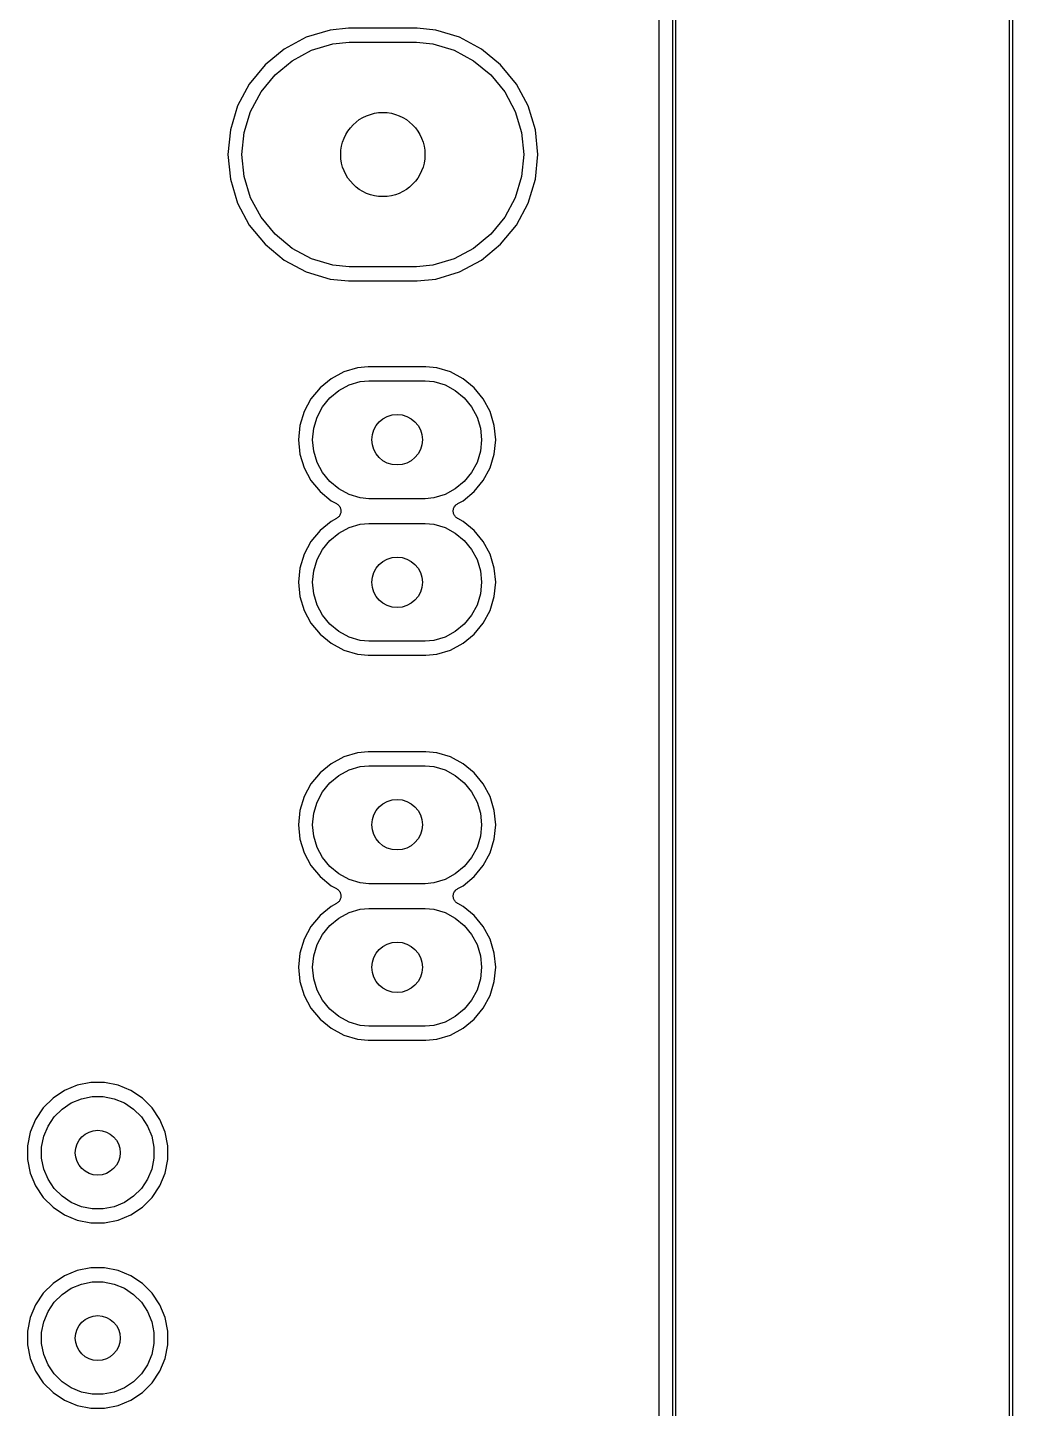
# Model space of a CAD drawing. Extents: x 44 to 126, y -146 to -44.
# Drawn here: x 108.48 to 126.03, y -132.06 to -107.47 of the extents above; entities that cross this region are included whole.
import ezdxf

# ---------------------------------------------------------------- set-up
doc = ezdxf.new("R2010")
doc.units = 0
doc.layers.add('BLACK', color=7, linetype='CONTINUOUS')

msp = doc.modelspace()

# ---------------------------------------------------------------- linework, layer by layer
at = {"layer": 'BLACK', "linetype": 'CONTINUOUS'}
for p, q in [((125.975, -145.975), (125.975, -44.025)), ((126.025, -44.0012), (126.025, -145.999)), ((119.975, -139.975), (119.975, -50.025)), ((120.025, -50.0012), (120.025, -139.999)), ((119.725, -50.425), (119.725, -139.575)), ((114.197, -107.478), (113.867, -107.511)), ((115.419, -107.478), (114.197, -107.478)), ((115.749, -107.511), (115.419, -107.478)), ((113.443, -107.639), (113.052, -107.848)), ((113.867, -107.511), (113.443, -107.639)), ((113.916, -107.757), (114.21, -107.728)), ((114.21, -107.728), (115.406, -107.728)), ((115.406, -107.728), (115.7, -107.757)), ((116.173, -107.639), (115.749, -107.511)), ((116.564, -107.848), (116.173, -107.639)), ((113.052, -107.848), (112.709, -108.129)), ((113.191, -108.057), (113.539, -107.871)), ((113.539, -107.871), (113.916, -107.757)), ((115.7, -107.757), (116.077, -107.871)), ((116.077, -107.871), (116.425, -108.057)), ((116.907, -108.129), (116.564, -107.848)), ((112.709, -108.129), (112.428, -108.472)), ((112.887, -108.307), (113.191, -108.057)), ((116.425, -108.057), (116.729, -108.307)), ((117.188, -108.472), (116.907, -108.129)), ((112.637, -108.611), (112.887, -108.307)), ((116.729, -108.307), (116.979, -108.611)), ((112.428, -108.472), (112.219, -108.863)), ((112.451, -108.959), (112.637, -108.611)), ((116.979, -108.611), (117.165, -108.959)), ((117.397, -108.863), (117.188, -108.472)), ((112.219, -108.863), (112.091, -109.287)), ((117.525, -109.287), (117.397, -108.863)), ((112.337, -109.336), (112.451, -108.959)), ((117.165, -108.959), (117.279, -109.336)), ((112.091, -109.287), (112.047, -109.728)), ((112.298, -109.728), (112.337, -109.336)), ((117.279, -109.336), (117.318, -109.728)), ((117.569, -109.728), (117.525, -109.287)), ((112.047, -109.728), (112.091, -110.169)), ((112.337, -110.12), (112.298, -109.728)), ((117.318, -109.728), (117.279, -110.12)), ((117.525, -110.169), (117.569, -109.728)), ((112.091, -110.169), (112.219, -110.593)), ((112.451, -110.497), (112.337, -110.12)), ((117.279, -110.12), (117.165, -110.497)), ((117.397, -110.593), (117.525, -110.169)), ((112.219, -110.593), (112.428, -110.984)), ((112.637, -110.845), (112.451, -110.497)), ((117.165, -110.497), (116.979, -110.845)), ((117.188, -110.984), (117.397, -110.593)), ((112.887, -111.149), (112.637, -110.845)), ((116.979, -110.845), (116.729, -111.149)), ((112.428, -110.984), (112.709, -111.327)), ((113.191, -111.399), (112.887, -111.149)), ((116.729, -111.149), (116.425, -111.399)), ((116.907, -111.327), (117.188, -110.984)), ((112.709, -111.327), (113.052, -111.608)), ((113.539, -111.585), (113.191, -111.399)), ((116.425, -111.399), (116.077, -111.585)), ((116.564, -111.608), (116.907, -111.327)), ((113.052, -111.608), (113.443, -111.817)), ((113.916, -111.699), (113.539, -111.585)), ((116.077, -111.585), (115.7, -111.699)), ((116.173, -111.817), (116.564, -111.608)), ((113.443, -111.817), (113.867, -111.945)), ((114.21, -111.728), (113.916, -111.699)), ((115.406, -111.728), (114.21, -111.728)), ((115.7, -111.699), (115.406, -111.728)), ((115.749, -111.945), (116.173, -111.817)), ((113.867, -111.945), (114.197, -111.978)), ((114.197, -111.978), (115.419, -111.978)), ((115.419, -111.978), (115.749, -111.945)), ((114.112, -113.601), (113.886, -113.722)), ((114.357, -113.527), (114.112, -113.601)), ((114.548, -113.508), (114.357, -113.527)), ((115.576, -113.508), (114.548, -113.508)), ((115.767, -113.527), (115.576, -113.508)), ((116.012, -113.601), (115.767, -113.527)), ((116.238, -113.722), (116.012, -113.601)), ((113.886, -113.722), (113.688, -113.884)), ((114.026, -113.931), (114.208, -113.833)), ((114.208, -113.833), (114.406, -113.773)), ((114.406, -113.773), (114.56, -113.758)), ((114.56, -113.758), (115.564, -113.758)), ((115.564, -113.758), (115.718, -113.773)), ((115.718, -113.773), (115.916, -113.833)), ((115.916, -113.833), (116.098, -113.931)), ((116.436, -113.884), (116.238, -113.722)), ((113.526, -114.082), (113.405, -114.308)), ((113.688, -113.884), (113.526, -114.082)), ((113.735, -114.222), (113.866, -114.062)), ((113.866, -114.062), (114.026, -113.931)), ((116.098, -113.931), (116.258, -114.062)), ((116.258, -114.062), (116.389, -114.222)), ((116.598, -114.082), (116.436, -113.884)), ((116.719, -114.308), (116.598, -114.082)), ((113.405, -114.308), (113.331, -114.553)), ((113.637, -114.404), (113.735, -114.222)), ((116.389, -114.222), (116.487, -114.404)), ((116.793, -114.553), (116.719, -114.308)), ((113.331, -114.553), (113.306, -114.808)), ((113.557, -114.808), (113.577, -114.602)), ((113.577, -114.602), (113.637, -114.404)), ((116.487, -114.404), (116.547, -114.602)), ((116.547, -114.602), (116.567, -114.808)), ((116.818, -114.808), (116.793, -114.553)), ((113.306, -114.808), (113.331, -115.063)), ((113.577, -115.014), (113.557, -114.808)), ((116.567, -114.808), (116.547, -115.014)), ((116.793, -115.063), (116.818, -114.808)), ((113.331, -115.063), (113.405, -115.308)), ((113.637, -115.212), (113.577, -115.014)), ((116.547, -115.014), (116.487, -115.212)), ((116.719, -115.308), (116.793, -115.063)), ((113.405, -115.308), (113.526, -115.534)), ((113.735, -115.394), (113.637, -115.212)), ((116.487, -115.212), (116.389, -115.394)), ((116.598, -115.534), (116.719, -115.308)), ((113.526, -115.534), (113.688, -115.732)), ((113.866, -115.554), (113.735, -115.394)), ((114.026, -115.685), (113.866, -115.554)), ((116.258, -115.554), (116.098, -115.685)), ((116.389, -115.394), (116.258, -115.554)), ((116.436, -115.732), (116.598, -115.534)), ((113.688, -115.732), (113.886, -115.894)), ((114.208, -115.783), (114.026, -115.685)), ((114.406, -115.843), (114.208, -115.783)), ((114.56, -115.858), (114.406, -115.843)), ((115.718, -115.843), (115.564, -115.858)), ((115.916, -115.783), (115.718, -115.843)), ((116.098, -115.685), (115.916, -115.783)), ((116.238, -115.894), (116.436, -115.732)), ((113.886, -115.894), (113.983, -115.946)), ((113.983, -115.946), (113.984, -115.946)), ((113.984, -115.946), (113.984, -115.946)), ((113.984, -115.946), (113.984, -115.946)), ((113.984, -115.946), (113.985, -115.947)), ((113.985, -115.947), (113.996, -115.955)), ((113.996, -115.955), (114.008, -115.963)), ((114.008, -115.963), (114.008, -115.963)), ((114.008, -115.963), (114.009, -115.963)), ((114.009, -115.963), (114.019, -115.974)), ((114.019, -115.974), (114.029, -115.984)), ((114.029, -115.984), (114.029, -115.984)), ((114.029, -115.984), (114.029, -115.984)), ((114.029, -115.984), (114.037, -115.996)), ((114.037, -115.996), (114.045, -116.008)), ((114.045, -116.008), (114.045, -116.009)), ((114.045, -116.009), (114.045, -116.009)), ((114.045, -116.009), (114.05, -116.022)), ((114.05, -116.022), (114.056, -116.035)), ((114.056, -116.035), (114.056, -116.036)), ((114.056, -116.036), (114.056, -116.036)), ((114.056, -116.036), (114.059, -116.05)), ((114.059, -116.05), (114.061, -116.064)), ((114.061, -116.064), (114.061, -116.064)), ((114.061, -116.064), (114.061, -116.065)), ((114.061, -116.065), (114.061, -116.079)), ((114.061, -116.079), (114.061, -116.093)), ((115.564, -115.858), (114.56, -115.858)), ((116.063, -116.062), (116.066, -116.048)), ((116.063, -116.063), (116.063, -116.062)), ((116.063, -116.062), (116.063, -116.062)), ((116.063, -116.077), (116.063, -116.063)), ((116.063, -116.091), (116.063, -116.077)), ((116.066, -116.048), (116.069, -116.034)), ((116.069, -116.033), (116.074, -116.02)), ((116.069, -116.034), (116.069, -116.033)), ((116.069, -116.034), (116.069, -116.034)), ((116.074, -116.02), (116.08, -116.007)), ((116.08, -116.006), (116.088, -115.995)), ((116.08, -116.007), (116.08, -116.006)), ((116.08, -116.007), (116.08, -116.007)), ((116.088, -115.995), (116.096, -115.983)), ((116.096, -115.983), (116.096, -115.982)), ((116.096, -115.982), (116.097, -115.982)), ((116.097, -115.982), (116.107, -115.972)), ((116.107, -115.972), (116.117, -115.962)), ((116.117, -115.962), (116.129, -115.954)), ((116.117, -115.962), (116.117, -115.962)), ((116.117, -115.962), (116.117, -115.962)), ((116.129, -115.954), (116.141, -115.946)), ((116.141, -115.946), (116.238, -115.894)), ((113.886, -116.262), (113.688, -116.424)), ((113.983, -116.21), (113.886, -116.262)), ((113.995, -116.202), (113.983, -116.21)), ((114.007, -116.194), (113.995, -116.202)), ((114.017, -116.184), (114.007, -116.194)), ((114.007, -116.194), (114.007, -116.194)), ((114.007, -116.194), (114.007, -116.194)), ((114.027, -116.174), (114.017, -116.184)), ((114.028, -116.174), (114.027, -116.174)), ((114.036, -116.161), (114.028, -116.173)), ((114.028, -116.173), (114.028, -116.174)), ((114.044, -116.15), (114.036, -116.161)), ((114.05, -116.136), (114.044, -116.149)), ((114.044, -116.149), (114.044, -116.149)), ((114.044, -116.149), (114.044, -116.15)), ((114.055, -116.123), (114.05, -116.136)), ((114.058, -116.108), (114.055, -116.122)), ((114.055, -116.122), (114.055, -116.122)), ((114.055, -116.122), (114.055, -116.123)), ((114.061, -116.094), (114.058, -116.108)), ((114.061, -116.093), (114.061, -116.094)), ((114.061, -116.094), (114.061, -116.094)), ((114.208, -116.373), (114.406, -116.313)), ((114.406, -116.313), (114.56, -116.298)), ((114.56, -116.298), (115.564, -116.298)), ((115.564, -116.298), (115.718, -116.313)), ((115.718, -116.313), (115.916, -116.373)), ((116.063, -116.092), (116.063, -116.091)), ((116.065, -116.106), (116.063, -116.092)), ((116.063, -116.092), (116.063, -116.092)), ((116.068, -116.12), (116.065, -116.106)), ((116.068, -116.121), (116.068, -116.12)), ((116.068, -116.12), (116.068, -116.12)), ((116.074, -116.134), (116.068, -116.121)), ((116.079, -116.147), (116.074, -116.134)), ((116.079, -116.148), (116.079, -116.147)), ((116.079, -116.147), (116.079, -116.147)), ((116.087, -116.16), (116.079, -116.148)), ((116.095, -116.172), (116.087, -116.16)), ((116.105, -116.182), (116.095, -116.172)), ((116.095, -116.172), (116.095, -116.172)), ((116.095, -116.172), (116.095, -116.172)), ((116.115, -116.193), (116.105, -116.182)), ((116.116, -116.193), (116.115, -116.193)), ((116.128, -116.201), (116.116, -116.193)), ((116.116, -116.193), (116.116, -116.193)), ((116.139, -116.209), (116.128, -116.201)), ((116.14, -116.21), (116.139, -116.209)), ((116.141, -116.21), (116.14, -116.21)), ((116.14, -116.21), (116.14, -116.21)), ((116.14, -116.21), (116.14, -116.21)), ((116.238, -116.262), (116.141, -116.21)), ((116.436, -116.424), (116.238, -116.262)), ((113.688, -116.424), (113.526, -116.622)), ((113.866, -116.602), (114.026, -116.471)), ((114.026, -116.471), (114.208, -116.373)), ((115.916, -116.373), (116.098, -116.471)), ((116.098, -116.471), (116.258, -116.602)), ((116.598, -116.622), (116.436, -116.424)), ((113.526, -116.622), (113.405, -116.848)), ((113.637, -116.944), (113.735, -116.762)), ((113.735, -116.762), (113.866, -116.602)), ((116.258, -116.602), (116.389, -116.762)), ((116.389, -116.762), (116.487, -116.944)), ((116.719, -116.848), (116.598, -116.622)), ((113.405, -116.848), (113.331, -117.093)), ((113.577, -117.142), (113.637, -116.944)), ((116.487, -116.944), (116.547, -117.142)), ((116.793, -117.093), (116.719, -116.848)), ((113.331, -117.093), (113.306, -117.348)), ((113.557, -117.348), (113.577, -117.142)), ((116.547, -117.142), (116.567, -117.348)), ((116.818, -117.348), (116.793, -117.093)), ((113.306, -117.348), (113.331, -117.603)), ((113.577, -117.554), (113.557, -117.348)), ((113.637, -117.752), (113.577, -117.554)), ((116.547, -117.554), (116.487, -117.752)), ((116.567, -117.348), (116.547, -117.554)), ((116.793, -117.603), (116.818, -117.348)), ((113.331, -117.603), (113.405, -117.848)), ((113.735, -117.934), (113.637, -117.752)), ((116.487, -117.752), (116.389, -117.934)), ((116.719, -117.848), (116.793, -117.603)), ((113.405, -117.848), (113.526, -118.074)), ((113.866, -118.094), (113.735, -117.934)), ((116.389, -117.934), (116.258, -118.094)), ((116.598, -118.074), (116.719, -117.848)), ((113.526, -118.074), (113.688, -118.272)), ((113.688, -118.272), (113.886, -118.434)), ((114.026, -118.225), (113.866, -118.094)), ((114.208, -118.323), (114.026, -118.225)), ((116.098, -118.225), (115.916, -118.323)), ((116.258, -118.094), (116.098, -118.225)), ((116.238, -118.434), (116.436, -118.272)), ((116.436, -118.272), (116.598, -118.074)), ((113.886, -118.434), (114.112, -118.555)), ((114.406, -118.383), (114.208, -118.323)), ((114.56, -118.398), (114.406, -118.383)), ((115.564, -118.398), (114.56, -118.398)), ((115.718, -118.383), (115.564, -118.398)), ((115.916, -118.323), (115.718, -118.383)), ((116.012, -118.555), (116.238, -118.434)), ((114.112, -118.555), (114.357, -118.629)), ((114.357, -118.629), (114.548, -118.648)), ((114.548, -118.648), (115.576, -118.648)), ((115.576, -118.648), (115.767, -118.629)), ((115.767, -118.629), (116.012, -118.555)), ((114.112, -120.459), (113.886, -120.58)), ((114.357, -120.385), (114.112, -120.459)), ((114.548, -120.366), (114.357, -120.385)), ((115.576, -120.366), (114.548, -120.366)), ((115.767, -120.385), (115.576, -120.366)), ((116.012, -120.459), (115.767, -120.385)), ((116.238, -120.58), (116.012, -120.459)), ((113.688, -120.742), (113.526, -120.94)), ((113.886, -120.58), (113.688, -120.742)), ((114.026, -120.789), (114.208, -120.691)), ((114.208, -120.691), (114.406, -120.631)), ((114.406, -120.631), (114.56, -120.616)), ((114.56, -120.616), (115.564, -120.616)), ((115.564, -120.616), (115.718, -120.631)), ((115.718, -120.631), (115.916, -120.691)), ((115.916, -120.691), (116.098, -120.789)), ((116.436, -120.742), (116.238, -120.58)), ((116.598, -120.94), (116.436, -120.742)), ((113.526, -120.94), (113.405, -121.166)), ((113.735, -121.08), (113.866, -120.92)), ((113.866, -120.92), (114.026, -120.789)), ((116.098, -120.789), (116.258, -120.92)), ((116.258, -120.92), (116.389, -121.08)), ((116.719, -121.166), (116.598, -120.94)), ((113.405, -121.166), (113.331, -121.411)), ((113.637, -121.262), (113.735, -121.08)), ((116.389, -121.08), (116.487, -121.262)), ((116.793, -121.411), (116.719, -121.166)), ((113.331, -121.411), (113.306, -121.666)), ((113.557, -121.666), (113.577, -121.46)), ((113.577, -121.46), (113.637, -121.262)), ((116.487, -121.262), (116.547, -121.46)), ((116.547, -121.46), (116.567, -121.666)), ((116.818, -121.666), (116.793, -121.411)), ((113.306, -121.666), (113.331, -121.921)), ((113.577, -121.872), (113.557, -121.666)), ((116.567, -121.666), (116.547, -121.872)), ((116.793, -121.921), (116.818, -121.666)), ((113.331, -121.921), (113.405, -122.166)), ((113.637, -122.07), (113.577, -121.872)), ((116.547, -121.872), (116.487, -122.07)), ((116.719, -122.166), (116.793, -121.921)), ((113.405, -122.166), (113.526, -122.392)), ((113.735, -122.252), (113.637, -122.07)), ((116.487, -122.07), (116.389, -122.252)), ((116.598, -122.392), (116.719, -122.166)), ((113.526, -122.392), (113.688, -122.59)), ((113.866, -122.412), (113.735, -122.252)), ((114.026, -122.543), (113.866, -122.412)), ((116.258, -122.412), (116.098, -122.543)), ((116.389, -122.252), (116.258, -122.412)), ((116.436, -122.59), (116.598, -122.392)), ((113.688, -122.59), (113.886, -122.752)), ((114.208, -122.641), (114.026, -122.543)), ((114.406, -122.701), (114.208, -122.641)), ((114.56, -122.716), (114.406, -122.701)), ((115.564, -122.716), (114.56, -122.716)), ((115.718, -122.701), (115.564, -122.716)), ((115.916, -122.641), (115.718, -122.701)), ((116.098, -122.543), (115.916, -122.641)), ((116.238, -122.752), (116.436, -122.59)), ((113.886, -122.752), (113.983, -122.804)), ((113.983, -122.804), (113.984, -122.804)), ((113.984, -122.804), (113.984, -122.804)), ((113.984, -122.804), (113.984, -122.804)), ((113.984, -122.804), (113.985, -122.805)), ((113.985, -122.805), (113.996, -122.813)), ((113.996, -122.813), (114.008, -122.821)), ((114.008, -122.821), (114.008, -122.821)), ((114.008, -122.821), (114.009, -122.821)), ((114.009, -122.821), (114.019, -122.832)), ((114.019, -122.832), (114.029, -122.842)), ((114.029, -122.842), (114.029, -122.842)), ((114.029, -122.842), (114.029, -122.842)), ((114.029, -122.842), (114.037, -122.854)), ((114.037, -122.854), (114.045, -122.866)), ((114.045, -122.866), (114.045, -122.867)), ((114.045, -122.867), (114.045, -122.867)), ((114.045, -122.867), (114.05, -122.88)), ((114.05, -122.88), (114.056, -122.893)), ((114.058, -122.966), (114.055, -122.98)), ((114.056, -122.893), (114.056, -122.894)), ((114.056, -122.894), (114.056, -122.894)), ((114.056, -122.894), (114.059, -122.908)), ((114.061, -122.952), (114.058, -122.966)), ((114.059, -122.908), (114.061, -122.922)), ((114.061, -122.922), (114.061, -122.922)), ((114.061, -122.922), (114.061, -122.923)), ((114.061, -122.923), (114.061, -122.937)), ((114.061, -122.937), (114.061, -122.951)), ((114.061, -122.951), (114.061, -122.952)), ((114.061, -122.952), (114.061, -122.952)), ((116.063, -122.92), (116.066, -122.906)), ((116.063, -122.921), (116.063, -122.92)), ((116.063, -122.92), (116.063, -122.92)), ((116.063, -122.935), (116.063, -122.921)), ((116.063, -122.949), (116.063, -122.935)), ((116.063, -122.95), (116.063, -122.949)), ((116.065, -122.964), (116.063, -122.95)), ((116.063, -122.95), (116.063, -122.95)), ((116.068, -122.978), (116.065, -122.964)), ((116.066, -122.906), (116.069, -122.892)), ((116.069, -122.891), (116.074, -122.878)), ((116.069, -122.892), (116.069, -122.891)), ((116.069, -122.892), (116.069, -122.892)), ((116.074, -122.878), (116.08, -122.865)), ((116.08, -122.864), (116.088, -122.853)), ((116.08, -122.865), (116.08, -122.864)), ((116.08, -122.865), (116.08, -122.865)), ((116.088, -122.853), (116.096, -122.841)), ((116.096, -122.841), (116.096, -122.84)), ((116.096, -122.84), (116.097, -122.84)), ((116.097, -122.84), (116.107, -122.83)), ((116.107, -122.83), (116.117, -122.82)), ((116.117, -122.82), (116.129, -122.812)), ((116.117, -122.82), (116.117, -122.82)), ((116.117, -122.82), (116.117, -122.82)), ((116.129, -122.812), (116.141, -122.804)), ((116.141, -122.804), (116.238, -122.752)), ((113.886, -123.12), (113.688, -123.282)), ((113.983, -123.068), (113.886, -123.12)), ((113.995, -123.06), (113.983, -123.068)), ((114.007, -123.052), (113.995, -123.06)), ((114.017, -123.042), (114.007, -123.052)), ((114.007, -123.052), (114.007, -123.052)), ((114.007, -123.052), (114.007, -123.052)), ((114.027, -123.032), (114.017, -123.042)), ((114.028, -123.032), (114.027, -123.032)), ((114.036, -123.019), (114.028, -123.031)), ((114.028, -123.031), (114.028, -123.032)), ((114.044, -123.008), (114.036, -123.019)), ((114.05, -122.994), (114.044, -123.007)), ((114.044, -123.007), (114.044, -123.007)), ((114.044, -123.007), (114.044, -123.008)), ((114.055, -122.981), (114.05, -122.994)), ((114.055, -122.98), (114.055, -122.98)), ((114.055, -122.98), (114.055, -122.981)), ((114.208, -123.231), (114.406, -123.171)), ((114.406, -123.171), (114.56, -123.156)), ((114.56, -123.156), (115.564, -123.156)), ((115.564, -123.156), (115.718, -123.171)), ((115.718, -123.171), (115.916, -123.231)), ((116.068, -122.979), (116.068, -122.978)), ((116.068, -122.978), (116.068, -122.978)), ((116.074, -122.992), (116.068, -122.979)), ((116.079, -123.005), (116.074, -122.992)), ((116.079, -123.006), (116.079, -123.005)), ((116.079, -123.005), (116.079, -123.005)), ((116.087, -123.018), (116.079, -123.006)), ((116.095, -123.03), (116.087, -123.018)), ((116.105, -123.04), (116.095, -123.03)), ((116.095, -123.03), (116.095, -123.03)), ((116.095, -123.03), (116.095, -123.03)), ((116.115, -123.051), (116.105, -123.04)), ((116.116, -123.051), (116.115, -123.051)), ((116.128, -123.059), (116.116, -123.051)), ((116.116, -123.051), (116.116, -123.051)), ((116.139, -123.067), (116.128, -123.059)), ((116.14, -123.068), (116.139, -123.067)), ((116.141, -123.068), (116.14, -123.068)), ((116.14, -123.068), (116.14, -123.068)), ((116.14, -123.068), (116.14, -123.068)), ((116.238, -123.12), (116.141, -123.068)), ((116.436, -123.282), (116.238, -123.12)), ((113.688, -123.282), (113.526, -123.48)), ((113.735, -123.62), (113.866, -123.46)), ((113.866, -123.46), (114.026, -123.329)), ((114.026, -123.329), (114.208, -123.231)), ((115.916, -123.231), (116.098, -123.329)), ((116.098, -123.329), (116.258, -123.46)), ((116.258, -123.46), (116.389, -123.62)), ((116.598, -123.48), (116.436, -123.282)), ((113.405, -123.706), (113.331, -123.951)), ((113.526, -123.48), (113.405, -123.706)), ((113.637, -123.802), (113.735, -123.62)), ((116.389, -123.62), (116.487, -123.802)), ((116.719, -123.706), (116.598, -123.48)), ((116.793, -123.951), (116.719, -123.706)), ((113.331, -123.951), (113.306, -124.206)), ((113.577, -124), (113.637, -123.802)), ((116.487, -123.802), (116.547, -124)), ((116.818, -124.206), (116.793, -123.951)), ((113.306, -124.206), (113.331, -124.461)), ((113.557, -124.206), (113.577, -124)), ((113.577, -124.412), (113.557, -124.206)), ((116.547, -124), (116.567, -124.206)), ((116.567, -124.206), (116.547, -124.412)), ((116.793, -124.461), (116.818, -124.206)), ((113.637, -124.61), (113.577, -124.412)), ((116.547, -124.412), (116.487, -124.61)), ((113.331, -124.461), (113.405, -124.706)), ((113.735, -124.792), (113.637, -124.61)), ((116.487, -124.61), (116.389, -124.792)), ((116.719, -124.706), (116.793, -124.461)), ((113.405, -124.706), (113.526, -124.932)), ((113.526, -124.932), (113.688, -125.13)), ((113.866, -124.952), (113.735, -124.792)), ((116.389, -124.792), (116.258, -124.952)), ((116.436, -125.13), (116.598, -124.932)), ((116.598, -124.932), (116.719, -124.706)), ((113.688, -125.13), (113.886, -125.292)), ((114.026, -125.083), (113.866, -124.952)), ((114.208, -125.181), (114.026, -125.083)), ((114.406, -125.241), (114.208, -125.181)), ((115.916, -125.181), (115.718, -125.241)), ((116.098, -125.083), (115.916, -125.181)), ((116.258, -124.952), (116.098, -125.083)), ((116.238, -125.292), (116.436, -125.13)), ((113.886, -125.292), (114.112, -125.413)), ((114.112, -125.413), (114.357, -125.487)), ((114.56, -125.256), (114.406, -125.241)), ((115.564, -125.256), (114.56, -125.256)), ((115.718, -125.241), (115.564, -125.256)), ((115.767, -125.487), (116.012, -125.413)), ((116.012, -125.413), (116.238, -125.292)), ((114.357, -125.487), (114.548, -125.506)), ((114.548, -125.506), (115.576, -125.506)), ((115.576, -125.506), (115.767, -125.487)), ((109.136, -126.4), (108.931, -126.537)), ((109.363, -126.306), (109.136, -126.4)), ((109.605, -126.258), (109.363, -126.306)), ((109.851, -126.258), (109.605, -126.258)), ((110.093, -126.306), (109.851, -126.258)), ((110.32, -126.4), (110.093, -126.306)), ((110.525, -126.537), (110.32, -126.4)), ((108.931, -126.537), (108.757, -126.711)), ((109.091, -126.731), (109.254, -126.622)), ((109.254, -126.622), (109.436, -126.546)), ((109.436, -126.546), (109.63, -126.508)), ((109.63, -126.508), (109.826, -126.508)), ((109.826, -126.508), (110.02, -126.546)), ((110.02, -126.546), (110.202, -126.622)), ((110.202, -126.622), (110.365, -126.731)), ((110.699, -126.711), (110.525, -126.537)), ((108.757, -126.711), (108.62, -126.916)), ((108.842, -127.034), (108.951, -126.871)), ((108.951, -126.871), (109.091, -126.731)), ((110.365, -126.731), (110.505, -126.871)), ((110.505, -126.871), (110.614, -127.034)), ((110.836, -126.916), (110.699, -126.711)), ((108.526, -127.143), (108.478, -127.385)), ((108.62, -126.916), (108.526, -127.143)), ((108.766, -127.216), (108.842, -127.034)), ((110.614, -127.034), (110.69, -127.216)), ((110.93, -127.143), (110.836, -126.916)), ((110.978, -127.385), (110.93, -127.143)), ((108.478, -127.385), (108.478, -127.631)), ((108.728, -127.41), (108.766, -127.216)), ((110.69, -127.216), (110.728, -127.41)), ((110.978, -127.631), (110.978, -127.385)), ((108.478, -127.631), (108.526, -127.873)), ((108.728, -127.606), (108.728, -127.41)), ((108.766, -127.8), (108.728, -127.606)), ((110.728, -127.606), (110.69, -127.8)), ((110.728, -127.41), (110.728, -127.606)), ((110.93, -127.873), (110.978, -127.631)), ((108.526, -127.873), (108.62, -128.1)), ((108.842, -127.982), (108.766, -127.8)), ((110.69, -127.8), (110.614, -127.982)), ((110.836, -128.1), (110.93, -127.873)), ((108.62, -128.1), (108.757, -128.305)), ((108.951, -128.145), (108.842, -127.982)), ((110.614, -127.982), (110.505, -128.145)), ((110.699, -128.305), (110.836, -128.1)), ((108.757, -128.305), (108.931, -128.479)), ((109.091, -128.285), (108.951, -128.145)), ((109.254, -128.394), (109.091, -128.285)), ((110.365, -128.285), (110.202, -128.394)), ((110.505, -128.145), (110.365, -128.285)), ((110.525, -128.479), (110.699, -128.305)), ((108.931, -128.479), (109.136, -128.616)), ((109.136, -128.616), (109.363, -128.71)), ((109.436, -128.47), (109.254, -128.394)), ((109.63, -128.508), (109.436, -128.47)), ((109.826, -128.508), (109.63, -128.508)), ((110.02, -128.47), (109.826, -128.508)), ((110.202, -128.394), (110.02, -128.47)), ((110.093, -128.71), (110.32, -128.616)), ((110.32, -128.616), (110.525, -128.479)), ((109.363, -128.71), (109.605, -128.758)), ((109.605, -128.758), (109.851, -128.758)), ((109.851, -128.758), (110.093, -128.71)), ((109.363, -129.608), (109.136, -129.702)), ((109.605, -129.56), (109.363, -129.608)), ((109.851, -129.56), (109.605, -129.56)), ((110.093, -129.608), (109.851, -129.56)), ((110.32, -129.702), (110.093, -129.608)), ((108.931, -129.839), (108.757, -130.013)), ((109.136, -129.702), (108.931, -129.839)), ((109.254, -129.924), (109.436, -129.848)), ((109.436, -129.848), (109.63, -129.81)), ((109.63, -129.81), (109.826, -129.81)), ((109.826, -129.81), (110.02, -129.848)), ((110.02, -129.848), (110.202, -129.924)), ((110.525, -129.839), (110.32, -129.702)), ((110.699, -130.013), (110.525, -129.839)), ((108.757, -130.013), (108.62, -130.218)), ((108.951, -130.173), (109.091, -130.033)), ((109.091, -130.033), (109.254, -129.924)), ((110.202, -129.924), (110.365, -130.033)), ((110.365, -130.033), (110.505, -130.173)), ((110.836, -130.218), (110.699, -130.013)), ((108.62, -130.218), (108.526, -130.445)), ((108.766, -130.518), (108.842, -130.336)), ((108.842, -130.336), (108.951, -130.173)), ((110.505, -130.173), (110.614, -130.336)), ((110.614, -130.336), (110.69, -130.518)), ((110.93, -130.445), (110.836, -130.218)), ((108.526, -130.445), (108.478, -130.687)), ((108.728, -130.712), (108.766, -130.518)), ((110.69, -130.518), (110.728, -130.712)), ((110.978, -130.687), (110.93, -130.445)), ((108.478, -130.687), (108.478, -130.933)), ((108.728, -130.908), (108.728, -130.712)), ((110.728, -130.712), (110.728, -130.908)), ((110.978, -130.933), (110.978, -130.687)), ((108.478, -130.933), (108.526, -131.175)), ((108.766, -131.102), (108.728, -130.908)), ((110.728, -130.908), (110.69, -131.102)), ((110.93, -131.175), (110.978, -130.933)), ((108.526, -131.175), (108.62, -131.402)), ((108.842, -131.284), (108.766, -131.102)), ((108.951, -131.447), (108.842, -131.284)), ((110.614, -131.284), (110.505, -131.447)), ((110.69, -131.102), (110.614, -131.284)), ((110.836, -131.402), (110.93, -131.175)), ((108.62, -131.402), (108.757, -131.607)), ((109.091, -131.587), (108.951, -131.447)), ((110.505, -131.447), (110.365, -131.587)), ((110.699, -131.607), (110.836, -131.402)), ((108.757, -131.607), (108.931, -131.781)), ((108.931, -131.781), (109.136, -131.918)), ((109.254, -131.696), (109.091, -131.587)), ((109.436, -131.772), (109.254, -131.696)), ((109.63, -131.81), (109.436, -131.772)), ((109.826, -131.81), (109.63, -131.81)), ((110.02, -131.772), (109.826, -131.81)), ((110.202, -131.696), (110.02, -131.772)), ((110.365, -131.587), (110.202, -131.696)), ((110.32, -131.918), (110.525, -131.781)), ((110.525, -131.781), (110.699, -131.607)), ((109.136, -131.918), (109.363, -132.012)), ((109.363, -132.012), (109.605, -132.06)), ((109.605, -132.06), (109.851, -132.06)), ((109.851, -132.06), (110.093, -132.012)), ((110.093, -132.012), (110.32, -131.918))]:
    msp.add_line(p, q, dxfattribs=at)
at = {"layer": 'BLACK'}
for centre, radius in [((114.808, -109.728), 0.75), ((114.808, -109.728), 0.75), ((115.062, -114.808), 0.45), ((115.062, -114.808), 0.45), ((115.062, -117.348), 0.45), ((115.062, -117.348), 0.45), ((115.062, -121.666), 0.45), ((115.062, -121.666), 0.45), ((115.062, -124.206), 0.45), ((115.062, -124.206), 0.45), ((109.728, -127.508), 0.4), ((109.728, -127.508), 0.4), ((109.728, -130.81), 0.4), ((109.728, -130.81), 0.4)]:
    msp.add_circle(centre, radius, dxfattribs=at)

doc.saveas('drawing.dxf')
